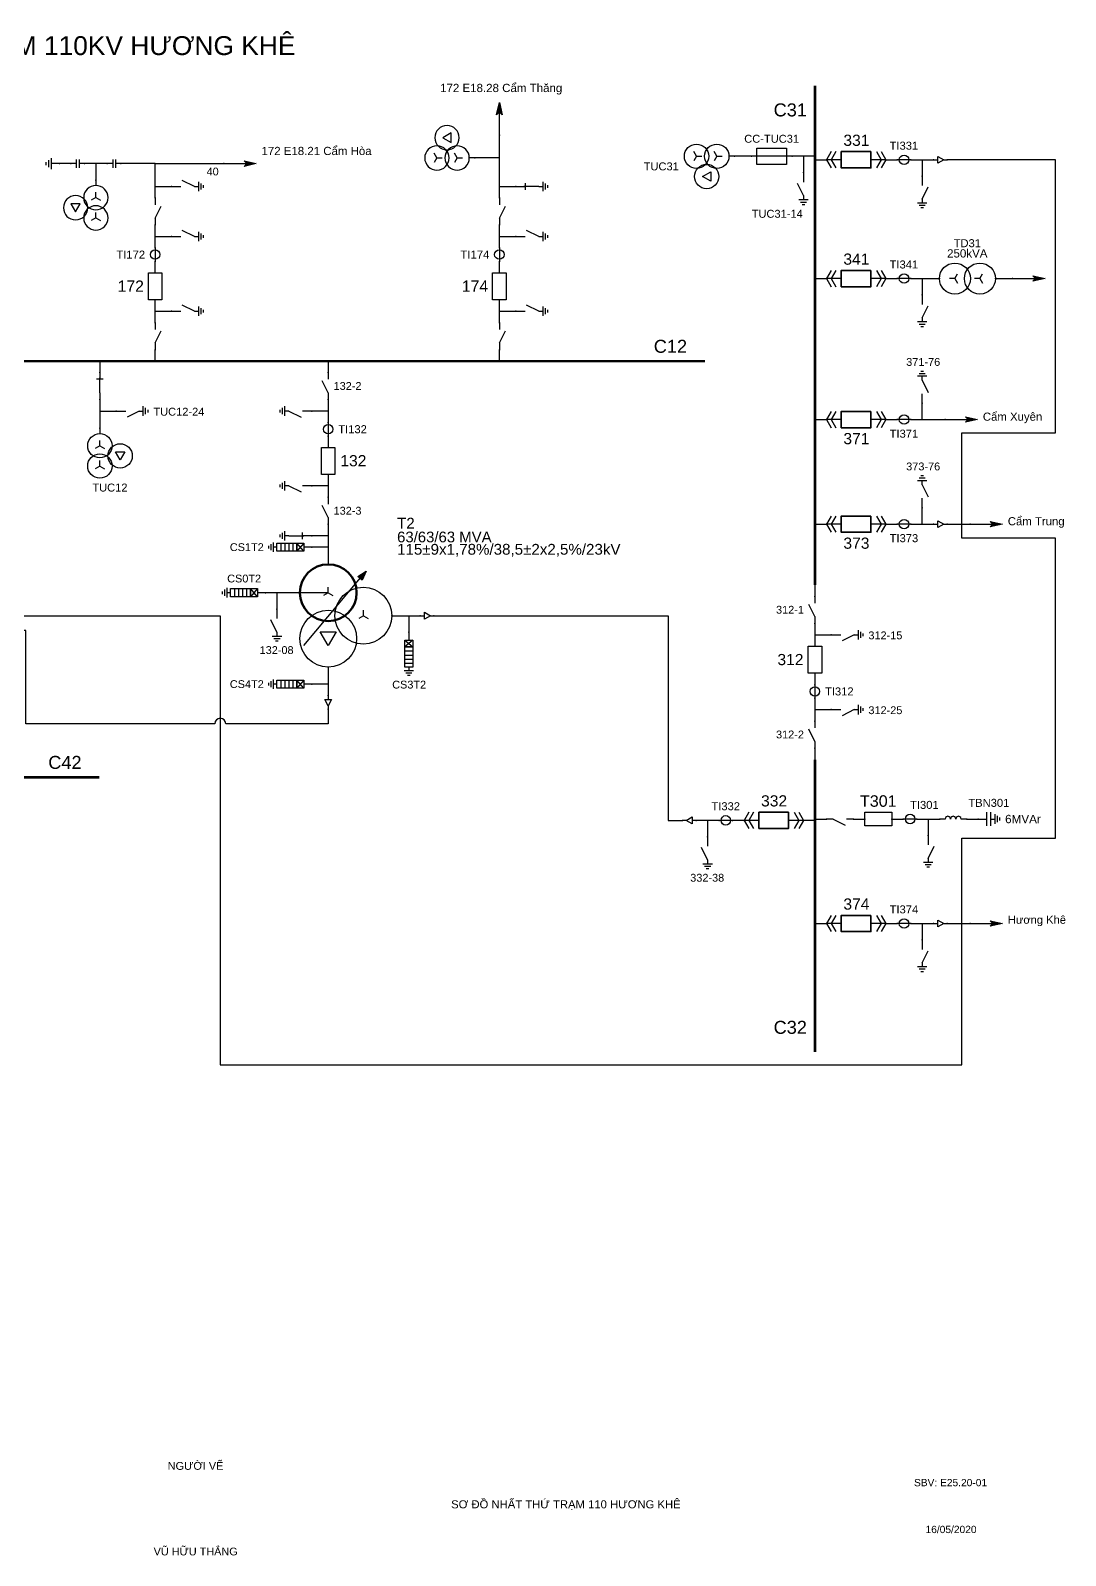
# Model space of a CAD drawing. Header units: millimetres. Extents: x -393 to 411, y 8 to 290.
# Drawn here: x 219.9 to 411.4, y 7.7 to 289.9 of the extents above; entities that cross this region are included whole.
import ezdxf

# ---------------------------------------------------------------- set-up
doc = ezdxf.new("R2010")
doc.units = ezdxf.units.MM
for name, color, linetype, lineweight in [('BUSBAR_110KV', 1, 'Continuous', 50), ('BUSBAR_22KV', 5, 'Continuous', 50), ('BUSBAR_35KV', 30, 'Continuous', 50), ('GROUND', 3, 'Continuous', 25), ('HV_110KV', 1, 'Continuous', 25), ('MV_22KV', 5, 'Continuous', 25), ('MV_35KV', 30, 'Continuous', 25), ('SLD_OTHER', 7, 'Continuous', 25)]:
    doc.layers.add(name, color=color, linetype=linetype, lineweight=lineweight)
doc.layers.add('SYM_PORTS', color=8, linetype='Continuous', plot=False)
doc.layers.add('TEXT', color=7, linetype='Continuous')
doc.styles.add('SLD_TEXT', font='arial.ttf')

# ---------------------------------------------------------------- blocks, each defined once
blk = doc.blocks.new('SYM_DISCONNECTOR_OPEN')
at = {"lineweight": 25}
for points in [[(0, -1.25), (-1.125, 1)], [(0, 2.5), (0, 1.25)], [(0, -1.25), (0, -2.5)]]:
    blk.add_lwpolyline(points, dxfattribs=at)
at = {"layer": 'SYM_PORTS'}
for p in [(0, 2.5), (0, -2.5)]:
    blk.add_point(p, dxfattribs=at)
blk.add_attdef('DEVICE_CODE', (1, -0.5), '', height=2)
blk = doc.blocks.new('SYM_EARTHING_SWITCH_OPEN')
at = {"lineweight": 25}
for points in [[(0, 3), (0, 1.25)], [(0, -1.25), (-1.125, 1)], [(-0.875, -2), (0.875, -2)], [(-0.5625, -2.4375), (0.5625, -2.4375)], [(0, -1.25), (0, -2)], [(-0.25, -2.875), (0.25, -2.875)]]:
    blk.add_lwpolyline(points, dxfattribs=at)
at = {"layer": 'SYM_PORTS'}
blk.add_point((0, 3), dxfattribs=at)
blk.add_attdef('DEVICE_CODE', (1.875, 0), '', height=2)
blk = doc.blocks.new('SYM_CIRCUIT_BREAKER')
at = {"lineweight": 25}
blk.add_lwpolyline([(-1.25, 2.5), (1.25, 2.5), (1.25, -2.5), (-1.25, -2.5)], close=True, dxfattribs=at)
at = {"layer": 'SYM_PORTS'}
for p in [(0, 2.5), (0, -2.5)]:
    blk.add_point(p, dxfattribs=at)
blk.add_attdef('DEVICE_CODE', (2.25, -0.5), '', height=2)
at = {"flags": 1}
blk.add_attdef('RATING', (2.25, -3.5), '', height=2, dxfattribs=at)
blk = doc.blocks.new('SYM_CURRENT_TRANSFORMER')
at = {"lineweight": 25}
blk.add_lwpolyline([(0, 1.25), (0, -1.25)], dxfattribs=at)
blk.add_circle((0, 0), 0.875, dxfattribs=at)
at = {"layer": 'SYM_PORTS'}
for p in [(0, 1.25), (0, -1.25)]:
    blk.add_point(p, dxfattribs=at)
blk.add_attdef('DEVICE_CODE', (1.875, -1.75), '', height=2)
at = {"flags": 1}
blk.add_attdef('RATIO', (1.875, -4.75), '', height=2, dxfattribs=at)
blk = doc.blocks.new('SYM_COUPLING_CAPACITOR')
at = {"lineweight": 25}
for points in [[(-0.75, 0.25), (0.75, 0.25)], [(0, 1.25), (0, 0.25)], [(-0.75, -0.25), (0.75, -0.25)], [(0, -0.25), (0, -1.25)]]:
    blk.add_lwpolyline(points, dxfattribs=at)
at = {"layer": 'SYM_PORTS'}
for p in [(0, 1.25), (0, -1.25)]:
    blk.add_point(p, dxfattribs=at)
blk.add_attdef('DEVICE_CODE', (1.75, -1.75), '', height=2)
blk = doc.blocks.new('SYM_VOLTAGE_TRANSFORMER')
at = {"lineweight": 25}
for points in [[(0, 4.625), (0, 3.625)], [(0, 1.375), (-0.8625, 0.875)], [(0, 1.375), (0, 2.375)], [(0, 1.375), (0.8625, 0.875)], [(0, -2.375), (-0.8625, -2.875)], [(0, -2.375), (0, -1.375)], [(0, -2.375), (0.8625, -2.875)]]:
    blk.add_lwpolyline(points, dxfattribs=at)
blk.add_lwpolyline([(2.875, 0.25), (4.625, 0.25), (3.75, -1.25)], close=True, dxfattribs=at)
for centre in [(0, 1.375), (3.75, -0.5), (0, -2.375)]:
    blk.add_circle(centre, 2.25, dxfattribs=at)
at = {"layer": 'SYM_PORTS'}
blk.add_point((0, 4.625), dxfattribs=at)
blk.add_attdef('DEVICE_CODE', (7, 1.625), '', height=2)
at = {"flags": 1}
blk.add_attdef('RATIO', (7, -1.375), '', height=2, dxfattribs=at)
blk = doc.blocks.new('SYM_GROUND_SYMBOL')
at = {"lineweight": 25}
for points in [[(0, 1.25), (0, -0.25)], [(-1, -0.25), (1, -0.25)], [(-0.625, -0.75), (0.625, -0.75)], [(-0.25, -1.25), (0.25, -1.25)]]:
    blk.add_lwpolyline(points, dxfattribs=at)
at = {"layer": 'SYM_PORTS'}
blk.add_point((0, 1.25), dxfattribs=at)
blk = doc.blocks.new('SYM_LINE_FEEDER_ARROW')
blk.add_hatch(color=7).paths.add_polyline_path([(0, -3), (-0.5, -0.75), (0, -1.25), (0.5, -0.75)])
at = {"lineweight": 25}
blk.add_lwpolyline([(0, 3), (0, -1.25)], dxfattribs=at)
blk.add_lwpolyline([(0, -3), (-0.5, -0.75), (0, -1.25), (0.5, -0.75)], close=True, dxfattribs=at)
at = {"layer": 'SYM_PORTS'}
blk.add_point((0, 3), dxfattribs=at)
blk.add_attdef('LINE_NAME', (1.5, 0), '', height=2)
blk = doc.blocks.new('SYM_EARTHING_SWITCH_CLOSED')
at = {"lineweight": 25}
for points in [[(0, 3), (0, 1.25)], [(-0.625, 1.25), (0.625, 1.25)], [(0, -1.25), (0, 1.5)], [(-0.875, -2), (0.875, -2)], [(-0.5625, -2.4375), (0.5625, -2.4375)], [(0, -1.25), (0, -2)], [(-0.25, -2.875), (0.25, -2.875)]]:
    blk.add_lwpolyline(points, dxfattribs=at)
at = {"layer": 'SYM_PORTS'}
blk.add_point((0, 3), dxfattribs=at)
blk.add_attdef('DEVICE_CODE', (1.875, 0), '', height=2)
blk = doc.blocks.new('SYM_DISCONNECTOR_CLOSED')
at = {"lineweight": 25}
for points in [[(-0.625, 1.25), (0.625, 1.25)], [(0, 2.5), (0, 1.25)], [(0, -1.25), (0, 1.5)], [(0, -1.25), (0, -2.5)]]:
    blk.add_lwpolyline(points, dxfattribs=at)
at = {"layer": 'SYM_PORTS'}
for p in [(0, 2.5), (0, -2.5)]:
    blk.add_point(p, dxfattribs=at)
blk.add_attdef('DEVICE_CODE', (1.625, -0.5), '', height=2)
blk = doc.blocks.new('SYM_SURGE_ARRESTER')
at = {"lineweight": 25}
for points in [[(0, 4), (0, 2.5)], [(-0.75, 2.5), (0.75, 1.25)], [(0.75, 2.5), (-0.75, 1.25)], [(-0.75, 0.5), (0.75, 0.5)], [(-0.75, -0.25), (0.75, -0.25)], [(-0.75, -1), (0.75, -1)], [(-0.75, -1.75), (0.75, -1.75)], [(0, -2.5), (0, -3.125)], [(-0.875, -3.125), (0.875, -3.125)], [(-0.5625, -3.5625), (0.5625, -3.5625)], [(-0.25, -4), (0.25, -4)]]:
    blk.add_lwpolyline(points, dxfattribs=at)
for points in [[(-0.75, 2.5), (0.75, 2.5), (0.75, 1.25), (-0.75, 1.25)], [(-0.75, 1.25), (0.75, 1.25), (0.75, -2.5), (-0.75, -2.5)]]:
    blk.add_lwpolyline(points, close=True, dxfattribs=at)
at = {"layer": 'SYM_PORTS'}
blk.add_point((0, 4), dxfattribs=at)
blk.add_attdef('DEVICE_CODE', (1.875, 1), '', height=2)
blk = doc.blocks.new('SYM_TRANSFORMER_3W')
blk.add_hatch(color=7).paths.add_polyline_path([(3.75, 8.25), (3.0125, 6.575), (2.2375, 7.225)])
at = {"lineweight": 25}
for points in [[(-7.75, -5.5), (3.0125, 7.35)], [(-3.25, 4.25), (-8.5, 4.25)], [(-3.25, 4.25), (-4.1125, 3.75)], [(-3.25, 4.25), (-3.25, 5.25)], [(-3.25, 4.25), (-2.3875, 3.75)], [(3.25, 0), (2.3875, -0.5)], [(3.25, 0), (3.25, 1)], [(3.25, 0), (4.1125, -0.5)]]:
    blk.add_lwpolyline(points, dxfattribs=at)
for points in [[(3.75, 8.25), (3.0125, 6.575), (2.2375, 7.225)], [(-4.75, -3), (-1.75, -3), (-3.25, -5.5)]]:
    blk.add_lwpolyline(points, close=True, dxfattribs=at)
at = {"lineweight": 50}
blk.add_circle((-3.25, 4.25), 5.25, dxfattribs=at)
at = {"lineweight": 25}
for centre in [(3.25, 0), (-3.25, -4.25)]:
    blk.add_circle(centre, 5.25, dxfattribs=at)
at = {"layer": 'SYM_PORTS'}
for p in [(-3.25, 9.5), (-8.5, 4.25), (8.5, 0), (-3.25, -9.5)]:
    blk.add_point(p, dxfattribs=at)
blk.add_attdef('DEVICE_CODE', (9.5, 6.5), '', height=2)
at = {"flags": 1}
for tag, p in [('POWER', (9.5, 3.5)), ('VOLTAGE_RATIO', (9.5, 0.5))]:
    blk.add_attdef(tag, p, '', height=2, dxfattribs=at)
blk = doc.blocks.new('SYM_CABLE_TERMINATION')
at = {"lineweight": 25}
blk.add_lwpolyline([(-0.625, 0.5), (0.625, 0.5), (0, -0.625)], close=True, dxfattribs=at)
for points in [[(0, 1.25), (0, 0.5)], [(0, -0.625), (0, -1.25)]]:
    blk.add_lwpolyline(points, dxfattribs=at)
at = {"layer": 'SYM_PORTS'}
for p in [(0, 1.25), (0, -1.25)]:
    blk.add_point(p, dxfattribs=at)
blk = doc.blocks.new('SYM_DRAWOUT_BREAKER')
at = {"lineweight": 25}
for points in [[(-1.5, 4.625), (0, 5.5), (1.5, 4.625)], [(-1.5, 3.75), (0, 4.625), (1.5, 3.75)], [(0, 5.5), (0, 2.75)], [(0, -2.75), (0, -5.5)], [(-1.5, -3.75), (0, -4.625), (1.5, -3.75)], [(-1.5, -4.625), (0, -5.5), (1.5, -4.625)]]:
    blk.add_lwpolyline(points, dxfattribs=at)
at = {"lineweight": 35}
blk.add_lwpolyline([(-1.5, 2.75), (1.5, 2.75), (1.5, -2.75), (-1.5, -2.75)], close=True, dxfattribs=at)
at = {"layer": 'SYM_PORTS'}
for p in [(0, 5.5), (0, -5.5)]:
    blk.add_point(p, dxfattribs=at)
blk.add_attdef('DEVICE_CODE', (2.5, 2.5), '', height=2)
at = {"flags": 1}
blk.add_attdef('RATING', (2.5, -0.5), '', height=2, dxfattribs=at)
blk = doc.blocks.new('SYM_TRANSFORMER_2W')
at = {"lineweight": 25}
for points in [[(0, 2.3125), (0, 3.3125)], [(0, 2.3125), (-0.8625, 1.8125)], [(0, 2.3125), (0.8625, 1.8125)], [(0, -2.3125), (-0.8625, -2.8125)], [(0, -2.3125), (0, -1.3125)], [(0, -2.3125), (0.8625, -2.8125)]]:
    blk.add_lwpolyline(points, dxfattribs=at)
for centre in [(0, 2.3125), (0, -2.3125)]:
    blk.add_circle(centre, 2.875, dxfattribs=at)
at = {"layer": 'SYM_PORTS'}
for p in [(0, 5.1875), (0, -5.1875)]:
    blk.add_point(p, dxfattribs=at)
blk.add_attdef('DEVICE_CODE', (3.875, 2.1875), '', height=2)
at = {"flags": 1}
for tag, p in [('POWER', (3.875, -0.8125)), ('VOLTAGE_RATIO', (3.875, -3.8125))]:
    blk.add_attdef(tag, p, '', height=2, dxfattribs=at)
blk = doc.blocks.new('SYM_FUSE_DISCONNECTOR')
at = {"lineweight": 25}
blk.add_lwpolyline([(0, 3.75), (0, -3.75)], dxfattribs=at)
blk.add_lwpolyline([(-1.5, 2.75), (1.5, 2.75), (1.5, -2.75), (-1.5, -2.75)], close=True, dxfattribs=at)
at = {"layer": 'SYM_PORTS'}
for p in [(0, 3.75), (0, -3.75)]:
    blk.add_point(p, dxfattribs=at)
blk.add_attdef('DEVICE_CODE', (2.5, 0.75), '', height=2)
at = {"flags": 1}
blk.add_attdef('RATING', (2.5, -2.25), '', height=2, dxfattribs=at)
blk = doc.blocks.new('SYM_SHUNT_REACTOR')
at = {"lineweight": 25}
for points in [[(0, 2.5), (0, 1.5)], [(0, 1.5), (0.25, 1.4325), (0.4325, 1.25), (0.5, 1), (0.4325, 0.75), (0.25, 0.5675), (0, 0.5), (0.25, 0.4325), (0.4325, 0.25), (0.5, 0), (0.4325, -0.25), (0.25, -0.4325), (0, -0.5), (0.25, -0.5675), (0.4325, -0.75), (0.5, -1), (0.4325, -1.25), (0.25, -1.4325), (0, -1.5)], [(0, -1.5), (0, -2.5)]]:
    blk.add_lwpolyline(points, dxfattribs=at)
at = {"layer": 'SYM_PORTS'}
for p in [(0, 2.5), (0, -2.5)]:
    blk.add_point(p, dxfattribs=at)
blk.add_attdef('DEVICE_CODE', (1.5, -0.5), '', height=2)
at = {"flags": 1}
blk.add_attdef('RATING', (1.5, -3.5), '', height=2, dxfattribs=at)
blk = doc.blocks.new('SYM_SHUNT_CAPACITOR')
at = {"lineweight": 25}
for points in [[(-1.25, 0.375), (1.25, 0.375)], [(0, 2), (0, 0.375)], [(-1.25, -0.375), (1.25, -0.375)], [(-0.875, -1.125), (0.875, -1.125)], [(-0.5625, -1.5625), (0.5625, -1.5625)], [(-0.25, -2), (0.25, -2)], [(0, -0.375), (0, -1.125)]]:
    blk.add_lwpolyline(points, dxfattribs=at)
at = {"layer": 'SYM_PORTS'}
blk.add_point((0, 2), dxfattribs=at)
blk.add_attdef('DEVICE_CODE', (2.25, -1), '', height=2)
at = {"flags": 1}
blk.add_attdef('RATING', (2.25, -4), '', height=2, dxfattribs=at)

msp = doc.modelspace()

# ---------------------------------------------------------------- linework, layer by layer
at = {"layer": 'BUSBAR_110KV', "const_width": 0.49}
msp.add_lwpolyline([(216.14, 228.74), (344.66, 228.74)], dxfattribs=at)
at = {"layer": 'BUSBAR_22KV', "const_width": 0.49}
msp.add_lwpolyline([(186.7, 151.74), (232.65, 151.74)], dxfattribs=at)
at = {"layer": 'BUSBAR_35KV', "const_width": 0.49}
for points in [[(365, 279.75), (365, 187.33)], [(365, 155.01), (365, 100.88)]]:
    msp.add_lwpolyline(points, dxfattribs=at)
at = {"layer": 'GROUND'}
msp.add_lwpolyline([(227.36, 265.29), (225.24, 265.29)], dxfattribs=at)
at = {"layer": 'HV_110KV'}
for points in [[(306.62, 266.35), (306.62, 270.58)], [(231.98, 265.29), (229.86, 265.29)], [(234.09, 265.29), (231.98, 265.29)], [(231.98, 265.29), (231.98, 262.26)], [(242.94, 265.29), (236.59, 265.29)], [(242.94, 261.06), (242.94, 265.29)], [(242.94, 265.29), (255.64, 265.29)], [(306.62, 266.35), (302.07, 266.35)], [(306.62, 261.06), (306.62, 266.35)], [(242.94, 258.94), (242.94, 261.06)], [(242.94, 261.06), (245.97, 261.06)], [(306.62, 258.94), (306.62, 261.06)], [(306.62, 261.06), (309.65, 261.06)], [(242.94, 251.82), (242.94, 253.94)], [(242.94, 249.71), (242.94, 251.82)], [(242.94, 251.82), (245.97, 251.82)], [(306.62, 251.82), (306.62, 253.94)], [(306.62, 249.71), (306.62, 251.82)], [(306.62, 251.82), (309.65, 251.82)], [(242.94, 245.09), (242.94, 247.21)], [(306.62, 245.09), (306.62, 247.21)], [(242.94, 237.98), (242.94, 240.09)], [(306.62, 237.98), (306.62, 240.09)], [(242.94, 235.86), (242.94, 237.98)], [(242.94, 237.98), (245.97, 237.98)], [(306.62, 235.86), (306.62, 237.98)], [(306.62, 237.98), (309.65, 237.98)], [(232.72, 228.74), (232.72, 226.63)], [(242.94, 228.74), (242.94, 230.86)], [(274.96, 228.74), (274.96, 226.63)], [(306.62, 228.74), (306.62, 230.86)], [(232.72, 221.63), (232.72, 219.51)], [(274.96, 221.63), (274.96, 219.51)], [(232.72, 219.51), (235.75, 219.51)], [(232.72, 219.51), (232.72, 216.34)], [(274.96, 219.51), (271.93, 219.51)], [(274.96, 219.51), (274.96, 217.39)], [(274.96, 214.89), (274.96, 212.78)], [(274.96, 207.78), (274.96, 205.66)], [(274.96, 205.66), (271.93, 205.66)], [(274.96, 205.66), (274.96, 203.55)], [(274.96, 198.55), (274.96, 196.43)], [(274.96, 196.43), (271.93, 196.43)], [(274.96, 196.43), (274.96, 194.31)], [(274.96, 194.31), (271.93, 194.31)], [(274.96, 194.31), (274.96, 191.14)], [(265.48, 185.89), (263.36, 185.89)], [(269.71, 185.89), (265.48, 185.89)], [(265.48, 185.89), (265.48, 182.86)]]:
    msp.add_lwpolyline(points, dxfattribs=at)
at = {"layer": 'MV_22KV'}
msp.add_lwpolyline([(274.96, 164.35), (274.96, 161.65), (256, 161.65, 1), (254, 161.65), (219, 161.65), (219, 178.91), (209.38, 178.91), (209.38, 176.21)], format="xyb", dxfattribs=at)
for points in [[(274.96, 172.14), (274.96, 168.97)], [(274.96, 168.97), (271.93, 168.97)], [(274.96, 168.97), (274.96, 166.85)]]:
    msp.add_lwpolyline(points, dxfattribs=at)
at = {"layer": 'MV_35KV'}
for points in [[(141.19, 181.64), (143.89, 181.64), (255, 181.64), (255, 98.49), (392.16, 98.49), (392.16, 140.49), (409.5, 140.49), (409.5, 195.99), (392.16, 195.99), (392.16, 215.49), (409.5, 215.49), (409.5, 266.01), (392.16, 266.01), (389.46, 266.01)], [(353.26, 266.66), (350.09, 266.66)], [(362.88, 266.66), (360.76, 266.66)], [(365, 266.66), (362.88, 266.66)], [(362.88, 266.66), (362.88, 263.63)], [(365, 266.01), (367.11, 266.01)], [(378.11, 266.01), (380.23, 266.01)], [(382.73, 266.01), (384.85, 266.01)], [(384.85, 266.01), (384.85, 262.98)], [(384.85, 266.01), (386.96, 266.01)], [(365, 244.02), (367.11, 244.02)], [(378.11, 244.02), (380.23, 244.02)], [(382.73, 244.02), (384.85, 244.02)], [(384.85, 244.02), (384.85, 240.99)], [(384.85, 244.02), (388.02, 244.02)], [(384.85, 217.93), (384.85, 220.96)], [(365, 217.93), (367.11, 217.93)], [(378.11, 217.93), (380.23, 217.93)], [(382.73, 217.93), (384.85, 217.93)], [(384.85, 217.93), (389.08, 217.93)], [(384.85, 198.58), (384.85, 201.62)], [(365, 198.58), (367.11, 198.58)], [(378.11, 198.58), (380.23, 198.58)], [(382.73, 198.58), (384.85, 198.58)], [(384.85, 198.58), (386.96, 198.58)], [(389.46, 198.58), (393.69, 198.58)], [(365, 187.33), (365, 185.21)], [(286.71, 181.64), (289.89, 181.64)], [(289.89, 181.64), (289.89, 178.61)], [(289.89, 181.64), (292, 181.64)], [(294.5, 181.64), (297.2, 181.64), (337.83, 181.64), (337.83, 143.76), (340.53, 143.76)], [(365, 180.21), (365, 178.1)], [(365, 178.1), (368.03, 178.1)], [(365, 178.1), (365, 175.98)], [(365, 170.98), (365, 168.86)], [(365, 166.36), (365, 164.25)], [(365, 164.25), (368.03, 164.25)], [(365, 164.25), (365, 162.13)], [(365, 157.13), (365, 155.01)], [(365, 144.01), (367.11, 144.01)], [(372.11, 144.01), (374.23, 144.01)], [(379.23, 144.01), (381.35, 144.01)], [(383.85, 144.01), (385.96, 144.01)], [(385.96, 144.01), (385.96, 140.98)], [(385.96, 144.01), (388.08, 144.01)], [(393.08, 144.01), (395.19, 144.01)], [(345.15, 143.76), (343.03, 143.76)], [(347.26, 143.76), (345.15, 143.76)], [(345.15, 143.76), (345.15, 140.73)], [(351.88, 143.76), (349.76, 143.76)], [(365, 143.76), (362.88, 143.76)], [(365, 124.67), (367.11, 124.67)], [(378.11, 124.67), (380.23, 124.67)], [(382.73, 124.67), (384.85, 124.67)], [(384.85, 124.67), (384.85, 121.63)], [(384.85, 124.67), (386.96, 124.67)], [(389.46, 124.67), (393.69, 124.67)]]:
    msp.add_lwpolyline(points, dxfattribs=at)
at = {"layer": 'SLD_OTHER'}
msp.add_lwpolyline([(398.39, 244.02), (401.57, 244.02)], dxfattribs=at)

# ---------------------------------------------------------------- block references
at = {"layer": 'GROUND', "rotation": 270}
msp.add_blockref('SYM_GROUND_SYMBOL', (223.99, 265.29), dxfattribs=at)
at = {"layer": 'HV_110KV'}
for name, p, rotation in [('SYM_LINE_FEEDER_ARROW', (306.62, 273.58), 180), ('SYM_COUPLING_CAPACITOR', (228.61, 265.29), 270), ('SYM_COUPLING_CAPACITOR', (235.34, 265.29), 270), ('SYM_LINE_FEEDER_ARROW', (258.64, 265.29), 90)]:
    msp.add_blockref(name, p, dxfattribs=dict(at, rotation=rotation))
at = {"layer": 'HV_110KV', "xscale": -1}
for name, p, rotation in [('SYM_VOLTAGE_TRANSFORMER', (297.44, 266.35), 270), ('SYM_EARTHING_SWITCH_CLOSED', (312.65, 261.06), 90), ('SYM_EARTHING_SWITCH_OPEN', (312.65, 251.82), 90), ('SYM_EARTHING_SWITCH_OPEN', (312.65, 237.98), 90), ('SYM_EARTHING_SWITCH_OPEN', (268.93, 219.51), 270), ('SYM_EARTHING_SWITCH_OPEN', (268.93, 205.66), 270), ('SYM_EARTHING_SWITCH_CLOSED', (268.93, 196.43), 270)]:
    msp.add_blockref(name, p, dxfattribs=dict(at, rotation=rotation))
at = {"layer": 'HV_110KV'}
ref = msp.add_blockref('SYM_EARTHING_SWITCH_OPEN', (248.97, 261.06), dxfattribs=dict(at, xscale=-1, rotation=90))
ref.add_attrib('DEVICE_CODE', '172-76', (252.83, 260.48), dxfattribs={"layer": 'TEXT', "extrusion": (0, 0, -1), "height": 1.448, "style": 'SLD_TEXT'})
ref = msp.add_blockref('SYM_VOLTAGE_TRANSFORMER', (231.98, 257.63), dxfattribs=dict(at, xscale=-1))
ref.add_attrib('DEVICE_CODE', 'TU172', (227.01, 250.54), dxfattribs={"layer": 'TEXT', "extrusion": (0, 0, -1), "height": 1.476, "style": 'SLD_TEXT'})
at = {"layer": 'HV_110KV', "xscale": -1}
for p in [(306.62, 256.44), (306.62, 233.36)]:
    msp.add_blockref('SYM_DISCONNECTOR_OPEN', p, dxfattribs=at)
at = {"layer": 'HV_110KV'}
ref = msp.add_blockref('SYM_DISCONNECTOR_OPEN', (242.94, 256.44), dxfattribs=dict(at, xscale=-1))
ref.add_attrib('DEVICE_CODE', '172-7', (236.87, 255.73), dxfattribs={"layer": 'TEXT', "extrusion": (0, 0, -1), "height": 1.462, "style": 'SLD_TEXT'})
ref = msp.add_blockref('SYM_EARTHING_SWITCH_OPEN', (248.97, 251.82), dxfattribs=dict(at, xscale=-1, rotation=90))
ref.add_attrib('DEVICE_CODE', '172-75', (252.83, 251.25), dxfattribs={"layer": 'TEXT', "extrusion": (0, 0, -1), "height": 1.448, "style": 'SLD_TEXT'})
ref = msp.add_blockref('SYM_CURRENT_TRANSFORMER', (242.94, 248.46), dxfattribs=at)
ref.add_attrib('DEVICE_CODE', 'TI172', (235.75, 247.71), dxfattribs={"layer": 'TEXT', "height": 1.496, "style": 'SLD_TEXT'})
ref = msp.add_blockref('SYM_CURRENT_TRANSFORMER', (306.62, 248.46), dxfattribs=at)
ref.add_attrib('DEVICE_CODE', 'TI174', (299.43, 247.71), dxfattribs={"layer": 'TEXT', "height": 1.496, "style": 'SLD_TEXT'})
ref = msp.add_blockref('SYM_CIRCUIT_BREAKER', (242.94, 242.59), dxfattribs=at)
ref.add_attrib('DEVICE_CODE', '172', (236, 241.58), dxfattribs={"layer": 'TEXT', "height": 2.088, "style": 'SLD_TEXT'})
ref = msp.add_blockref('SYM_CIRCUIT_BREAKER', (306.62, 242.59), dxfattribs=at)
ref.add_attrib('DEVICE_CODE', '174', (299.68, 241.58), dxfattribs={"layer": 'TEXT', "height": 2.088, "style": 'SLD_TEXT'})
ref = msp.add_blockref('SYM_EARTHING_SWITCH_OPEN', (248.97, 237.98), dxfattribs=dict(at, xscale=-1, rotation=90))
ref.add_attrib('DEVICE_CODE', '172-25', (252.83, 237.4), dxfattribs={"layer": 'TEXT', "extrusion": (0, 0, -1), "height": 1.448, "style": 'SLD_TEXT'})
ref = msp.add_blockref('SYM_DISCONNECTOR_OPEN', (242.94, 233.36), dxfattribs=dict(at, xscale=-1))
ref.add_attrib('DEVICE_CODE', '172-2', (236.87, 232.64), dxfattribs={"layer": 'TEXT', "extrusion": (0, 0, -1), "height": 1.462, "style": 'SLD_TEXT'})
ref = msp.add_blockref('SYM_DISCONNECTOR_CLOSED', (232.72, 224.13), dxfattribs=dict(at, xscale=-1))
ref.add_attrib('DEVICE_CODE', 'TUC12-2', (222.74, 223.39), dxfattribs={"layer": 'TEXT', "extrusion": (0, 0, -1), "height": 1.47, "style": 'SLD_TEXT'})
ref = msp.add_blockref('SYM_DISCONNECTOR_OPEN', (274.96, 224.13), dxfattribs=at)
ref.add_attrib('DEVICE_CODE', '132-2', (275.95, 223.42), dxfattribs={"layer": 'TEXT', "height": 1.447, "style": 'SLD_TEXT'})
ref = msp.add_blockref('SYM_EARTHING_SWITCH_OPEN', (238.75, 219.51), dxfattribs=dict(at, rotation=90))
ref.add_attrib('DEVICE_CODE', 'TUC12-24', (242.61, 218.65), dxfattribs={"layer": 'TEXT', "height": 1.466, "style": 'SLD_TEXT'})
ref = msp.add_blockref('SYM_CURRENT_TRANSFORMER', (274.96, 216.14), dxfattribs=at)
ref.add_attrib('DEVICE_CODE', 'TI132', (276.82, 215.41), dxfattribs={"layer": 'TEXT', "height": 1.481, "style": 'SLD_TEXT'})
ref = msp.add_blockref('SYM_VOLTAGE_TRANSFORMER', (232.72, 211.71), dxfattribs=at)
ref.add_attrib('DEVICE_CODE', 'TUC12', (231.32, 204.61), dxfattribs={"layer": 'TEXT', "height": 1.472, "style": 'SLD_TEXT'})
ref = msp.add_blockref('SYM_CIRCUIT_BREAKER', (274.96, 210.28), dxfattribs=at)
ref.add_attrib('DEVICE_CODE', '132', (277.2, 209.28), dxfattribs={"layer": 'TEXT', "height": 2.071, "style": 'SLD_TEXT'})
ref = msp.add_blockref('SYM_DISCONNECTOR_OPEN', (274.96, 201.05), dxfattribs=at)
ref.add_attrib('DEVICE_CODE', '132-3', (275.95, 200.34), dxfattribs={"layer": 'TEXT', "height": 1.447, "style": 'SLD_TEXT'})
ref = msp.add_blockref('SYM_TRANSFORMER_3W', (278.21, 181.64), dxfattribs=at)
ref.add_attrib('DEVICE_CODE', 'T2', (287.7, 197.75), dxfattribs={"layer": 'TEXT', "height": 2.003, "style": 'SLD_TEXT'})
ref = msp.add_blockref('SYM_SURGE_ARRESTER', (267.93, 194.31), dxfattribs=dict(at, rotation=270))
ref.add_attrib('DEVICE_CODE', 'CS1T2', (256.76, 193.6), dxfattribs={"layer": 'TEXT', "height": 1.443, "style": 'SLD_TEXT'})
ref = msp.add_blockref('SYM_SURGE_ARRESTER', (259.36, 185.89), dxfattribs=dict(at, rotation=270))
ref.add_attrib('DEVICE_CODE', 'CS0T2', (256.27, 187.79), dxfattribs={"layer": 'TEXT', "height": 1.443, "style": 'SLD_TEXT'})
ref = msp.add_blockref('SYM_EARTHING_SWITCH_OPEN', (265.48, 179.86), dxfattribs=at)
ref.add_attrib('DEVICE_CODE', '132-08', (262.27, 174.55), dxfattribs={"layer": 'TEXT', "height": 1.445, "style": 'SLD_TEXT'})
at = {"layer": 'MV_22KV'}
ref = msp.add_blockref('SYM_SURGE_ARRESTER', (267.93, 168.97), dxfattribs=dict(at, rotation=270))
ref.add_attrib('DEVICE_CODE', 'CS4T2', (256.76, 168.25), dxfattribs={"layer": 'TEXT', "height": 1.443, "style": 'SLD_TEXT'})
msp.add_blockref('SYM_CABLE_TERMINATION', (274.96, 165.6), dxfattribs=at)
at = {"layer": 'MV_35KV'}
ref = msp.add_blockref('SYM_VOLTAGE_TRANSFORMER', (345.47, 266.66), dxfattribs=dict(at, rotation=270))
ref.add_attrib('DEVICE_CODE', 'TUC31', (333.31, 264.05), dxfattribs={"layer": 'TEXT', "height": 1.472, "style": 'SLD_TEXT'})
ref = msp.add_blockref('SYM_FUSE_DISCONNECTOR', (357.01, 266.66), dxfattribs=dict(at, rotation=270))
ref.add_attrib('DEVICE_CODE', 'CC-TUC31', (351.92, 269.16), dxfattribs={"layer": 'TEXT', "height": 1.469, "style": 'SLD_TEXT'})
ref = msp.add_blockref('SYM_DRAWOUT_BREAKER', (372.61, 266.01), dxfattribs=dict(at, rotation=270))
ref.add_attrib('DEVICE_CODE', '331', (370.26, 268.58), dxfattribs={"layer": 'TEXT', "height": 2.071, "style": 'SLD_TEXT'})
ref = msp.add_blockref('SYM_CURRENT_TRANSFORMER', (381.48, 266.01), dxfattribs=dict(at, rotation=270))
ref.add_attrib('DEVICE_CODE', 'TI331', (378.81, 267.88), dxfattribs={"layer": 'TEXT', "height": 1.481, "style": 'SLD_TEXT'})
for name, p, rotation in [('SYM_CABLE_TERMINATION', (388.21, 266.01), 90), ('SYM_LINE_FEEDER_ARROW', (392.08, 217.93), 90), ('SYM_CABLE_TERMINATION', (388.21, 198.58), 90), ('SYM_LINE_FEEDER_ARROW', (396.69, 198.58), 90), ('SYM_CABLE_TERMINATION', (293.25, 181.64), 90), ('SYM_CABLE_TERMINATION', (341.78, 143.76), 270), ('SYM_CABLE_TERMINATION', (388.21, 124.67), 90), ('SYM_LINE_FEEDER_ARROW', (396.69, 124.67), 90)]:
    msp.add_blockref(name, p, dxfattribs=dict(at, rotation=rotation))
at = {"layer": 'MV_35KV', "xscale": -1}
for p in [(384.85, 259.98), (384.85, 237.99), (385.96, 137.98), (384.85, 118.63)]:
    msp.add_blockref('SYM_EARTHING_SWITCH_OPEN', p, dxfattribs=at)
at = {"layer": 'MV_35KV'}
ref = msp.add_blockref('SYM_EARTHING_SWITCH_OPEN', (362.88, 260.63), dxfattribs=at)
ref.add_attrib('DEVICE_CODE', 'TUC31-14', (353.3, 255.28), dxfattribs={"layer": 'TEXT', "height": 1.466, "style": 'SLD_TEXT'})
ref = msp.add_blockref('SYM_TRANSFORMER_2W', (393.21, 244.02), dxfattribs=dict(at, rotation=90))
ref.add_attrib('DEVICE_CODE', 'TD31', (390.66, 249.83), dxfattribs={"layer": 'TEXT', "height": 1.48, "style": 'SLD_TEXT'})
ref = msp.add_blockref('SYM_DRAWOUT_BREAKER', (372.61, 244.02), dxfattribs=dict(at, rotation=270))
ref.add_attrib('DEVICE_CODE', '341', (370.26, 246.59), dxfattribs={"layer": 'TEXT', "height": 2.071, "style": 'SLD_TEXT'})
ref = msp.add_blockref('SYM_CURRENT_TRANSFORMER', (381.48, 244.02), dxfattribs=dict(at, rotation=270))
ref.add_attrib('DEVICE_CODE', 'TI341', (378.81, 245.89), dxfattribs={"layer": 'TEXT', "height": 1.481, "style": 'SLD_TEXT'})
ref = msp.add_blockref('SYM_EARTHING_SWITCH_OPEN', (384.85, 223.96), dxfattribs=dict(at, rotation=180))
ref.add_attrib('DEVICE_CODE', '371-76', (381.88, 227.87), dxfattribs={"layer": 'TEXT', "height": 1.448, "style": 'SLD_TEXT'})
ref = msp.add_blockref('SYM_DRAWOUT_BREAKER', (372.61, 217.93), dxfattribs=dict(at, rotation=270))
ref.add_attrib('DEVICE_CODE', '371', (370.26, 213.37), dxfattribs={"layer": 'TEXT', "height": 2.071, "style": 'SLD_TEXT'})
ref = msp.add_blockref('SYM_CURRENT_TRANSFORMER', (381.48, 217.93), dxfattribs=dict(at, rotation=270))
ref.add_attrib('DEVICE_CODE', 'TI371', (378.81, 214.58), dxfattribs={"layer": 'TEXT', "height": 1.484, "style": 'SLD_TEXT'})
ref = msp.add_blockref('SYM_EARTHING_SWITCH_OPEN', (384.85, 204.62), dxfattribs=dict(at, rotation=180))
ref.add_attrib('DEVICE_CODE', '373-76', (381.88, 208.53), dxfattribs={"layer": 'TEXT', "height": 1.448, "style": 'SLD_TEXT'})
ref = msp.add_blockref('SYM_DRAWOUT_BREAKER', (372.61, 198.58), dxfattribs=dict(at, rotation=270))
ref.add_attrib('DEVICE_CODE', '373', (370.26, 194.02), dxfattribs={"layer": 'TEXT', "height": 2.071, "style": 'SLD_TEXT'})
ref = msp.add_blockref('SYM_CURRENT_TRANSFORMER', (381.48, 198.58), dxfattribs=dict(at, rotation=270))
ref.add_attrib('DEVICE_CODE', 'TI373', (378.81, 195.24), dxfattribs={"layer": 'TEXT', "height": 1.484, "style": 'SLD_TEXT'})
ref = msp.add_blockref('SYM_DISCONNECTOR_OPEN', (365, 182.71), dxfattribs=at)
ref.add_attrib('DEVICE_CODE', '312-1', (357.8, 182.01), dxfattribs={"layer": 'TEXT', "height": 1.447, "style": 'SLD_TEXT'})
ref = msp.add_blockref('SYM_SURGE_ARRESTER', (289.89, 174.61), dxfattribs=at)
ref.add_attrib('DEVICE_CODE', 'CS3T2', (286.8, 168.16), dxfattribs={"layer": 'TEXT', "height": 1.443, "style": 'SLD_TEXT'})
ref = msp.add_blockref('SYM_EARTHING_SWITCH_OPEN', (371.03, 178.1), dxfattribs=dict(at, rotation=90))
ref.add_attrib('DEVICE_CODE', '312-15', (374.89, 177.27), dxfattribs={"layer": 'TEXT', "height": 1.445, "style": 'SLD_TEXT'})
ref = msp.add_blockref('SYM_CIRCUIT_BREAKER', (365, 173.48), dxfattribs=at)
ref.add_attrib('DEVICE_CODE', '312', (358.06, 172.48), dxfattribs={"layer": 'TEXT', "height": 2.071, "style": 'SLD_TEXT'})
ref = msp.add_blockref('SYM_CURRENT_TRANSFORMER', (365, 167.61), dxfattribs=at)
ref.add_attrib('DEVICE_CODE', 'TI312', (366.86, 166.88), dxfattribs={"layer": 'TEXT', "height": 1.481, "style": 'SLD_TEXT'})
ref = msp.add_blockref('SYM_EARTHING_SWITCH_OPEN', (371.03, 164.25), dxfattribs=dict(at, rotation=90))
ref.add_attrib('DEVICE_CODE', '312-25', (374.89, 163.42), dxfattribs={"layer": 'TEXT', "height": 1.445, "style": 'SLD_TEXT'})
ref = msp.add_blockref('SYM_DISCONNECTOR_OPEN', (365, 159.63), dxfattribs=at)
ref.add_attrib('DEVICE_CODE', '312-2', (357.8, 158.93), dxfattribs={"layer": 'TEXT', "height": 1.447, "style": 'SLD_TEXT'})
at = {"layer": 'MV_35KV', "xscale": -1, "rotation": 270}
for name, p in [('SYM_SHUNT_REACTOR', (390.58, 144.01)), ('SYM_DISCONNECTOR_OPEN', (369.61, 144.01))]:
    msp.add_blockref(name, p, dxfattribs=at)
at = {"layer": 'MV_35KV'}
ref = msp.add_blockref('SYM_CURRENT_TRANSFORMER', (348.51, 143.76), dxfattribs=dict(at, rotation=270))
ref.add_attrib('DEVICE_CODE', 'TI332', (345.85, 145.63), dxfattribs={"layer": 'TEXT', "height": 1.481, "style": 'SLD_TEXT'})
ref = msp.add_blockref('SYM_DRAWOUT_BREAKER', (357.38, 143.76), dxfattribs=dict(at, rotation=270))
ref.add_attrib('DEVICE_CODE', '332', (355.03, 146.33), dxfattribs={"layer": 'TEXT', "height": 2.071, "style": 'SLD_TEXT'})
ref = msp.add_blockref('SYM_CIRCUIT_BREAKER', (376.73, 144.01), dxfattribs=dict(at, rotation=270))
ref.add_attrib('DEVICE_CODE', 'T301', (373.33, 146.27), dxfattribs={"layer": 'TEXT', "height": 2.129, "style": 'SLD_TEXT'})
ref = msp.add_blockref('SYM_CURRENT_TRANSFORMER', (382.6, 144.01), dxfattribs=dict(at, rotation=270))
ref.add_attrib('DEVICE_CODE', 'TI301', (382.6, 145.88), dxfattribs={"layer": 'TEXT', "height": 1.481, "style": 'SLD_TEXT'})
ref = msp.add_blockref('SYM_SHUNT_CAPACITOR', (397.19, 144.01), dxfattribs=dict(at, rotation=90))
ref.add_attrib('DEVICE_CODE', 'TBN301', (393.38, 146.26), dxfattribs={"layer": 'TEXT', "height": 1.48, "style": 'SLD_TEXT'})
ref = msp.add_blockref('SYM_EARTHING_SWITCH_OPEN', (345.15, 137.73), dxfattribs=at)
ref.add_attrib('DEVICE_CODE', '332-38', (341.93, 132.42), dxfattribs={"layer": 'TEXT', "height": 1.445, "style": 'SLD_TEXT'})
ref = msp.add_blockref('SYM_DRAWOUT_BREAKER', (372.61, 124.67), dxfattribs=dict(at, rotation=270))
ref.add_attrib('DEVICE_CODE', '374', (370.26, 127.24), dxfattribs={"layer": 'TEXT', "height": 2.071, "style": 'SLD_TEXT'})
ref = msp.add_blockref('SYM_CURRENT_TRANSFORMER', (381.48, 124.67), dxfattribs=dict(at, rotation=270))
ref.add_attrib('DEVICE_CODE', 'TI374', (378.81, 126.54), dxfattribs={"layer": 'TEXT', "height": 1.484, "style": 'SLD_TEXT'})
at = {"layer": 'SLD_OTHER', "rotation": 90}
msp.add_blockref('SYM_LINE_FEEDER_ARROW', (404.57, 244.02), dxfattribs=at)

# ---------------------------------------------------------------- texts
at = {"layer": 'TEXT', "attachment_point": 7, "style": 'SLD_TEXT'}
for s, insert, char_height in [('SƠ ĐỒ NHẤT THỨ TRẠM 110KV HƯƠNG KHÊ', (163.12, 284.62), 3.4893), ('172 E18.28 Cẩm Thăng', (295.66, 278.08), 1.524), ('C31', (357.36, 274), 2.403), ('172 E18.21 Cẩm Hòa', (262.62, 266.86), 1.5167), ('40', (252.47, 263.1), 1.437), ('250kVA', (389.45, 247.9), 1.526), ('C12', (335.19, 230.25), 2.403), ('Cẩm Xuyên', (396.06, 217.26), 1.507), ('Cẩm Trung', (400.68, 197.91), 1.504), ('63/63/63 MVA', (287.7, 195.19), 1.9751), ('115±9x1,78%/38,5±2x2,5%/23kV', (287.7, 192.55), 2.003), ('C42', (223.18, 153.25), 2.403), ('6MVAr', (400.18, 143.21), 1.548), ('Hương Khê', (400.68, 124.18), 1.477), ('C32', (357.36, 104.22), 2.403), ('NGƯỜI VẼ', (245.26, 23.55), 1.448), ('SBV: E25.20-01', (383.33, 20.51), 1.3491), ('SƠ ĐỒ NHẤT THỨ TRẠM 110 HƯƠNG KHÊ', (297.7, 16.11), 1.4921), ('16/05/2020', (385.46, 11.84), 1.35), ('VŨ HỮU THẮNG', (242.67, 7.71), 1.4367)]:
    msp.add_mtext(s, dxfattribs=dict(at, insert=insert, char_height=char_height))

doc.saveas('drawing.dxf')
